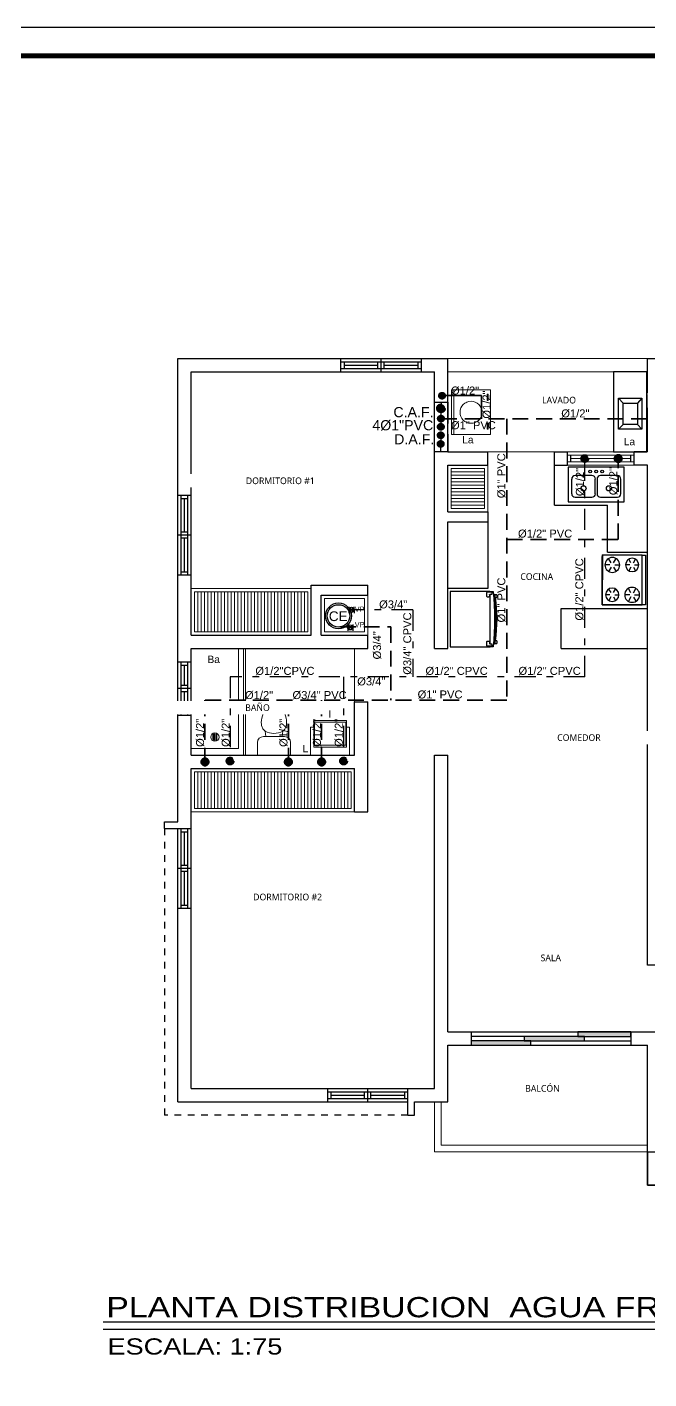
# Model space of a CAD drawing. Header units: feet. Extents: x 1019 to 2236, y -546 to 122.
# Drawn here: x 1086.52 to 1095.86, y -123.26 to -102.98 of the extents above; entities that cross this region are included whole.
import ezdxf

# ---------------------------------------------------------------- set-up
doc = ezdxf.new("R2010")
doc.units = ezdxf.units.FT
doc.header["$LTSCALE"] = 0.05
doc.header["$MEASUREMENT"] = 0
for name, pattern in [('CONTINUA', [0]), ('DASHDOT', [25.4, 12.7, -6.35, 0, -6.35]), ('HIDDEN', [9.525, 6.35, -3.175])]:
    doc.linetypes.add(name, pattern=pattern)
for name, color, linetype, lineweight in [('A-GENM', 8, 'Continuous', 9), ('A-WALL', 7, 'Continuous', 25), ('AGUA POTABLE', 5, 'HIDDEN', 35), ('AGUAFRIA', 5, 'HIDDEN', 30), ('closet', 8, 'Continuous', 5), ('COCINA', 8, 'Continuous', 25), ('FURN', 8, 'Continuous', 9), ('I-FURN', 8, 'Continuous', 0), ('MB', 8, 'Continuous', 20), ('P-SANR-FIXT', 8, 'Continuous', 9)]:
    doc.layers.add(name, color=color, linetype=linetype, lineweight=lineweight)
for name, color, linetype in [('AGUA_CALIENTE', 1, 'DASHDOT'), ('MARCO', 1, 'Continuous'), ('MUEBLES', 8, 'Continuous'), ('PERT-VENT', 8, 'Continuous'), ('PISO', 8, 'Continuous'), ('textos', 7, 'Continuous'), ('TEXXT', 2, 'Continuous'), ('TXT', 2, 'Continuous'), ('VUELO', 8, 'HIDDEN')]:
    doc.layers.add(name, color=color, linetype=linetype)
doc.styles.add('ads', font='trebuc.ttf', dxfattribs={"height": 0.14})
doc.styles.add('DAMIAN', font='arial.ttf', dxfattribs={"height": 0.12})

# ---------------------------------------------------------------- blocks, each defined once
blk = doc.blocks.new('A$C285A50AC')
at = {"layer": 'MUEBLES'}
for p, q in [((0.001, 0.69, -0.889), (0, 0.029, -0.889)), ((0.001, 0.69), (0.001, 0.639)), ((0.763, 0.688), (0.001, 0.69)), ((0.763, 0.688, -0.889), (0.001, 0.69, -0.889)), ((0.001, 0.639), (0.763, 0.637)), ((0.762, 0.028, -0.889), (0.763, 0.688, -0.889)), ((0.763, 0.637), (0.763, 0.688)), ((0, 0.029, -0.889), (0.762, 0.028, -0.889))]:
    blk.add_line(p, q, dxfattribs=at)
at = {"layer": 'MUEBLES', "color": 8}
for p, q in [((0.12, 0.505, 0.003), (0.054, 0.543, 0.003)), ((0.12, 0.467, 0.003), (0.054, 0.429, 0.003)), ((0.153, 0.524, 0.003), (0.153, 0.6, 0.003)), ((0.153, 0.448, 0.003), (0.153, 0.372, 0.003)), ((0.186, 0.505, 0.003), (0.252, 0.543, 0.003)), ((0.186, 0.467, 0.003), (0.252, 0.429, 0.003)), ((0.577, 0.466, 0.003), (0.522, 0.435, 0.003)), ((0.577, 0.504, 0.003), (0.523, 0.536, 0.003)), ((0.61, 0.523, 0.003), (0.611, 0.587, 0.003)), ((0.61, 0.447, 0.003), (0.61, 0.384, 0.003)), ((0.643, 0.504, 0.003), (0.698, 0.536, 0.003)), ((0.643, 0.466, 0.003), (0.698, 0.434, 0.003)), ((0.12, 0.2, 0.003), (0.065, 0.232, 0.003)), ((0.153, 0.219, 0.003), (0.153, 0.283, 0.003)), ((0.186, 0.2, 0.003), (0.241, 0.232, 0.003)), ((0.577, 0.2, 0.003), (0.511, 0.238, 0.003)), ((0.61, 0.219, 0.003), (0.61, 0.295, 0.003)), ((0.643, 0.199, 0.003), (0.709, 0.237, 0.003)), ((0.12, 0.162, 0.003), (0.065, 0.131, 0.003)), ((0.153, 0.143, 0.003), (0.152, 0.08, 0.003)), ((0.186, 0.162, 0.003), (0.241, 0.13, 0.003)), ((0.577, 0.162, 0.003), (0.511, 0.124, 0.003)), ((0.61, 0.142, 0.003), (0.61, 0.066, 0.003)), ((0.643, 0.161, 0.003), (0.709, 0.123, 0.003))]:
    blk.add_line(p, q, dxfattribs=at)
at = {"layer": 'MUEBLES', "extrusion": (-0.001805, -0.999998, 0)}
for p, q in [((0.063, 0.027, -0.622), (0.698, 0.025, -0.622)), ((0.063, 0.027, -0.102), (0.698, 0.025, -0.102))]:
    blk.add_line(p, q, dxfattribs=at)
at = {"layer": 'MUEBLES'}
for centre, radius in [((0.153, 0.486, 0.003), 0.114), ((0.61, 0.485, 0.003), 0.102), ((0.153, 0.181, 0.003), 0.102), ((0.61, 0.181, 0.003), 0.114)]:
    blk.add_circle(centre, radius, dxfattribs=at)
at = {"layer": 'MUEBLES', "color": 8, "extrusion": (-0.001805, -0.999998, 0)}
for centre in [(0.089, -0.038, -0.027), (0.216, -0.038, -0.027), (0.381, -0.038, -0.027), (0.546, -0.038, -0.027), (0.673, -0.038, -0.027)]:
    blk.add_circle(centre, 0.0254, dxfattribs=at)
at = {"layer": 'MUEBLES'}
for points in [[(0, 0.029), (0.001, 0.639), (0.763, 0.637), (0.762, 0.028)], [(0.001, 0.69, 0.254), (0.001, 0.639, 0.254), (0.763, 0.637, 0.254), (0.763, 0.688, 0.254)]]:
    blk.add_3dface(points, dxfattribs=at)
at = {"layer": 'MUEBLES', "color": 8}
for points in [[(0.025, 0.027, -0.076), (0.025, 0.027, -0.533), (0.737, 0.025, -0.533), (0.737, 0.025, -0.076)], [(0.025, 0.027, -0.597), (0.025, 0.027, -0.851), (0.737, 0.025, -0.851), (0.737, 0.025, -0.597)]]:
    blk.add_3dface(points, dxfattribs=at)
blk = doc.blocks.new('A$C007B5363')
at = {"layer": 'COCINA'}
for p, q in [((0, 0.829), (0.594, 0.829)), ((0, 0), (0, 0.829)), ((0.551, 0.816), (0.551, 0.752)), ((0.621, 0.822), (0.557, 0.822)), ((0.594, 0.829), (0.601, 0.829)), ((0.594, 0.822), (0.594, 0.829)), ((0.601, 0.829), (0.601, 0.822)), ((0.645, 0.829), (0.601, 0.829)), ((0.627, 0.791), (0.627, 0.816)), ((0.557, 0.746), (0.582, 0.746)), ((0.589, 0.752), (0.589, 0.778)), ((0.594, 0.045), (0.594, 0.784)), ((0.595, 0.784), (0.621, 0.784)), ((0.601, 0.784), (0.601, 0.044)), ((0.649, 0.778), (0.671, 0.778)), ((0.671, 0.74), (0.651, 0.74)), ((0.654, 0.702), (0.671, 0.702)), ((0.671, 0.778), (0.698, 0.778)), ((0.671, 0.74), (0.671, 0.778)), ((0.671, 0.74), (0.671, 0.778)), ((0.698, 0.74), (0.671, 0.74)), ((0.671, 0.74), (0.671, 0.702)), ((0.671, 0.702), (0.671, 0.74)), ((0.699, 0.74), (0.699, 0.778)), ((0.594, 0), (0, 0)), ((0.551, 0.076), (0.551, 0.013)), ((0.582, 0.083), (0.557, 0.083)), ((0.557, 0.006), (0.621, 0.006)), ((0.589, 0.051), (0.589, 0.076)), ((0.594, 0), (0.594, 0.006)), ((0.594, 0), (0.601, 0)), ((0.621, 0.044), (0.595, 0.044)), ((0.601, 0.006), (0.601, 0)), ((0.601, 0), (0.645, 0)), ((0.627, 0.013), (0.627, 0.038)), ((0.671, 0.051), (0.649, 0.051)), ((0.651, 0.089), (0.671, 0.089)), ((0.671, 0.127), (0.654, 0.127)), ((0.671, 0.127), (0.671, 0.089)), ((0.671, 0.089), (0.671, 0.127)), ((0.671, 0.089), (0.698, 0.089)), ((0.671, 0.051), (0.671, 0.089)), ((0.671, 0.051), (0.671, 0.089)), ((0.698, 0.051), (0.671, 0.051)), ((0.699, 0.051), (0.699, 0.089))]:
    blk.add_line(p, q, dxfattribs=at)
for centre, radius, start, end in [((0.557, 0.816), 0.00635, 90, 180), ((0.621, 0.816), 0.00635, 360, 90), ((-3.851, 0.414), 4.515, 354.7351, 5.2649), ((0.557, 0.752), 0.00635, 180, 270), ((0.582, 0.752), 0.00635, 270, 360), ((0.595, 0.778), 0.00635, 90, 180), ((0.621, 0.791), 0.00635, 270, 360), ((-3.079, 0.414), 3.761, 355.6182, 4.3818), ((-1.675, 0.414), 2.373, 352.1151, 7.8849), ((0.557, 0.076), 0.00635, 90, 180), ((0.557, 0.013), 0.00635, 180, 270), ((0.582, 0.076), 0.00635, 360, 90), ((0.595, 0.051), 0.00635, 180, 270), ((0.621, 0.038), 0.00635, 360, 90), ((0.621, 0.013), 0.00635, 270, 360)]:
    blk.add_arc(centre, radius, start, end, dxfattribs=at)
blk = doc.blocks.new('A$C2C3967B4')
at = {"layer": 'COCINA'}
for p, q in [((0.838, 0.52), (0, 0.52)), ((0, 0.52), (0, 0)), ((0.838, 0), (0.838, 0.52)), ((0.051, 0.342), (0.051, 0.119)), ((0.356, 0.393), (0.102, 0.393)), ((0.406, 0.119), (0.406, 0.342)), ((0.432, 0.342), (0.432, 0.119)), ((0.737, 0.393), (0.483, 0.393)), ((0.787, 0.119), (0.787, 0.342)), ((0.102, 0.068), (0.356, 0.068)), ((0.483, 0.068), (0.737, 0.068)), ((0, 0), (0.838, 0))]:
    blk.add_line(p, q, dxfattribs=at)
for centre, radius in [((0.33, 0.456), 0.0201), ((0.419, 0.456), 0.0201), ((0.508, 0.456), 0.0201), ((0.229, 0.202), 0.0381), ((0.61, 0.202), 0.0381)]:
    blk.add_circle(centre, radius, dxfattribs=at)
for centre, start, end in [((0.102, 0.342), 90, 180), ((0.356, 0.342), 0, 90), ((0.483, 0.342), 90, 180), ((0.737, 0.342), 0, 90), ((0.102, 0.119), 180, 270), ((0.356, 0.119), 270, 0), ((0.483, 0.119), 180, 270), ((0.737, 0.119), 270, 0)]:
    blk.add_arc(centre, 0.0508, start, end, dxfattribs=at)
blk = doc.blocks.new('bath_sink_6127 - bath_sink_6127-V2-Nivel 1')
at = {"layer": 'I-FURN'}
for p, q in [((0.293, 0.297), (-0.127, 0.297)), ((-0.127, 0.297), (-0.127, -0.29)), ((0.395, 0.244), (-0.005, 0.244)), ((-0.005, 0.244), (-0.005, -0.245)), ((0.025, -0.234), (0.025, 0.233)), ((0.025, 0.233), (0.369, 0.233)), ((0.293, 0.244), (0.293, 0.297)), ((0.369, 0.233), (0.369, -0.234)), ((0.395, -0.245), (0.395, 0.244)), ((0.293, -0.29), (-0.127, -0.29)), ((-0.005, -0.245), (0.395, -0.245)), ((0.369, -0.234), (0.025, -0.234)), ((0.293, -0.29), (0.293, -0.245))]:
    blk.add_line(p, q, dxfattribs=at)
blk = doc.blocks.new('Toilet_-_Tank_-_3D_4840 - 17_ High_ Seat Not Visible-536545-Nivel 1')
at = {"layer": 'P-SANR-FIXT'}
for p, q in [((0.248, 0.489), (-0.248, 0.489)), ((-0.248, 0.489), (-0.248, 0.298)), ((0.248, 0.298), (0.248, 0.489)), ((-0.159, 0.21), (-0.123, 0.21)), ((-0.123, 0.21), (-0.132, 0.127)), ((-0.123, 0.21), (0.123, 0.21)), ((0.132, 0.127), (0.123, 0.21)), ((0.123, 0.21), (0.159, 0.21))]:
    blk.add_line(p, q, dxfattribs=at)
for centre, radius, start, end in [((-0.159, 0.298), 0.0889, 180, 270), ((0.159, 0.298), 0.0889, 270, 360), ((-0.023, 0.008), 0.167, 151.0596, 182.709), ((-0.083, 0.041), 0.0995, 119.8981, 151.0596), ((0, -0.104), 0.266, 90.1019, 119.8981), ((0, -0.104), 0.266, 60.1019, 89.8981), ((0.083, 0.041), 0.0995, 28.9404, 60.1019), ((0.023, 0.008), 0.167, 357.291, 28.9404), ((0.25, 0.021), 0.441, 182.709, 218.5058), ((-0.25, 0.021), 0.441, 321.4942, 357.291), ((0.011, -0.169), 0.136, 218.5058, 265.219), ((-0.011, -0.169), 0.136, 274.781, 321.4942)]:
    blk.add_arc(centre, radius, start, end, dxfattribs=at)
blk = doc.blocks.new('A$C3D6C2CD6')
at = {"layer": 'P-SANR-FIXT'}
for p, q in [((0, 1.6), (0.787, 1.6)), ((0, 0.102), (0, 1.6)), ((0.711, 1.6), (0.711, 0.102)), ((0.787, 0), (0.787, 1.6)), ((0.813, 1.6), (0.813, 0)), ((0.324, 0.227), (0.324, 0.317)), ((0.333, 0.317), (0.333, 0.227)), ((0.351, 0.227), (0.351, 0.317)), ((0.36, 0.317), (0.36, 0.227)), ((0.378, 0.227), (0.378, 0.317)), ((0.387, 0.317), (0.387, 0.227)), ((0.711, 0.102), (0, 0.102)), ((0, 0), (0.787, 0)), ((0.124, 0), (0.787, 0)), ((0.813, 0), (0.787, 0)), ((0.813, 0), (0.787, 0))]:
    blk.add_line(p, q, dxfattribs=at)
for centre, radius, start, end in [((0.356, 0.272), 0.0635, 90, 270), ((0.356, 0.272), 0.0635, 90, 270), ((0.328, 0.317), 0.00444, 360, 180), ((0.328, 0.227), 0.00444, 180, 360), ((0.356, 0.317), 0.00444, 360, 180), ((0.356, 0.227), 0.00444, 180, 360), ((0.356, 0.272), 0.0635, 270, 90), ((0.356, 0.272), 0.0635, 270, 90), ((0.383, 0.317), 0.00444, 360, 180), ((0.383, 0.227), 0.00444, 180, 360)]:
    blk.add_arc(centre, radius, start, end, dxfattribs=at)
blk = doc.blocks.new('A$C6DF15AF1')
for points in [[(0, 0), (0.896, 0), (0.896, 0.067), (0, 0.067)], [(0.796, 0.067), (1.703, 0.067), (1.703, 0.133), (0.796, 0.133)], [(1.603, 0.133), (2.4, 0.133), (2.4, 0.2), (1.603, 0.2)]]:
    blk.add_hatch(color=256).paths.add_polyline_path(points)
at = {"layer": 'PERT-VENT', "extrusion": (-6.28888e-16, -1.94037e-15, -1)}
for points in [[(0, 0), (-0.896, 0), (-0.896, 0.067), (0, 0.067)], [(-0.796, 0.067), (-1.703, 0.067), (-1.703, 0.133), (-0.796, 0.133)], [(-1.603, 0.133), (-2.4, 0.133), (-2.4, 0.2), (-1.603, 0.2)]]:
    blk.add_lwpolyline(points, close=True, dxfattribs=at)
at = {"layer": 'PISO'}
for p, q in [((0, 0.2), (2.4, 0.2)), ((0, 0), (2.4, 0))]:
    blk.add_line(p, q, dxfattribs=at)
at = {"layer": 'PISO', "extrusion": (-6.28888e-16, -1.94037e-15, -1)}
for p, q in [((0.796, 0.133), (0, 0.133)), ((1.703, 0.067), (2.4, 0.067))]:
    blk.add_line(p, q, dxfattribs=at)
blk = doc.blocks.new('A$C01EB0BB3')
at = {"layer": 'FURN'}
for p, q in [((0, 0, 224.56), (0, 0.61, 224.56)), ((0, 0.61, 224.56), (0.533, 0.61, 224.56)), ((0.503, 0.61, 224.56), (0.503, 0, 224.56)), ((0.533, 0.61, 224.56), (0.533, 0, 224.56)), ((0.533, 0, 224.56), (0, 0, 224.56))]:
    blk.add_line(p, q, dxfattribs=at)
at = {"layer": 'FURN', "ltscale": 0.02, "elevation": 224.56}
for points in [[(0.047, 0.536), (0.047, 0.45), (0.032, 0.45), (0.032, 0.536)], [(0.047, 0.143), (0.047, 0.057), (0.032, 0.057), (0.032, 0.143)]]:
    blk.add_lwpolyline(points, close=True, dxfattribs=at)
at = {"layer": 'FURN', "ltscale": 0.02}
blk.add_circle((0.267, 0.305, 224.56), 0.15, dxfattribs=at)
blk = doc.blocks.new('A$C153C7E87')
at = {"layer": 'COCINA'}
for p, q in [((0.076, 0.804), (0.143, 0.731)), ((0.427, 0.804), (0.36, 0.731)), ((0.143, 0.411), (0.076, 0.339)), ((0.36, 0.411), (0.427, 0.339))]:
    blk.add_line(p, q, dxfattribs=at)
at = {"layer": 'COCINA', "extrusion": (1.60732e-15, -2.48059e-15, -1)}
for points in [[(-0.502, 1.2), (0, 1.2), (0, 0), (-0.502, 0)], [(-0.427, 0.339), (-0.076, 0.339), (-0.076, 0.804), (-0.427, 0.804)], [(-0.36, 0.411), (-0.143, 0.411), (-0.143, 0.731), (-0.36, 0.731)]]:
    blk.add_lwpolyline(points, close=True, dxfattribs=at)
blk = doc.blocks.new('A$C72735B25')
at = {"layer": 'PERT-VENT', "extrusion": (-1.27878e-17, -1.31713e-15, -1)}
for p, q in [((0, 0), (0, 1.203)), ((0.05, 0), (0.05, 1.203)), ((0.1, 0.648), (0.1, 1.149)), ((0.15, 0), (0.15, 1.203)), ((0.2, 0), (0.2, 1.203)), ((0.15, 0.648), (0.05, 0.648)), ((0.2, 0.602), (0, 0.602)), ((0.15, 0.555), (0.05, 0.555)), ((0.1, 0.05), (0.1, 0.555)), ((0.05, 0.05), (0.15, 0.05))]:
    blk.add_line(p, q, dxfattribs=at)
at = {"layer": 'PERT-VENT', "extrusion": (-1.27878e-17, 1.31713e-15, -1)}
blk.add_line((0.05, 1.153), (0.15, 1.153), dxfattribs=at)

msp = doc.modelspace()

# ---------------------------------------------------------------- hatches: boundary and pattern name
at = {"layer": 'AGUA POTABLE', "ltscale": 3}
h = msp.add_hatch(color=256, dxfattribs=at)
h.dxf.hatch_style = 1
edge = h.paths.add_edge_path()
edge.add_arc((1092.751, -108.512), 0.0498, -83.357, 276.643)
h = msp.add_hatch(color=256, dxfattribs=at)
h.dxf.hatch_style = 1
edge = h.paths.add_edge_path()
edge.add_arc((1092.735, -108.701), 0.0642, -83.357, 276.643)
h = msp.add_hatch(color=256, dxfattribs=at)
h.dxf.hatch_style = 1
edge = h.paths.add_edge_path()
edge.add_arc((1092.734, -108.855), 0.0498, -83.357, 276.643)
h = msp.add_hatch(color=256, dxfattribs=at)
h.dxf.hatch_style = 1
edge = h.paths.add_edge_path()
edge.add_arc((1092.731, -109.105), 0.0498, -83.357, 276.643)
h = msp.add_hatch(color=256, dxfattribs=at)
h.dxf.hatch_style = 1
edge = h.paths.add_edge_path()
edge.add_arc((1092.732, -108.978), 0.0498, -83.357, 276.643)
h = msp.add_hatch(color=256, dxfattribs=at)
h.dxf.hatch_style = 1
edge = h.paths.add_edge_path()
edge.add_arc((1092.73, -109.235), 0.0498, -83.357, 276.643)
h = msp.add_hatch(color=256, dxfattribs=at)
h.dxf.hatch_style = 1
edge = h.paths.add_edge_path()
edge.add_arc((1095.394, -109.454), 0.0576, 0, 360)
h = msp.add_hatch(color=256, dxfattribs=at)
h.dxf.hatch_style = 1
edge = h.paths.add_edge_path()
edge.add_arc((1089.193, -114.005), 0.0576, 0, 360)
h = msp.add_hatch(color=256, dxfattribs=at)
h.dxf.hatch_style = 1
edge = h.paths.add_edge_path()
edge.add_arc((1090.444, -114.005), 0.0576, 0, 360)
h = msp.add_hatch(color=256, dxfattribs=at)
h.dxf.hatch_style = 1
edge = h.paths.add_edge_path()
edge.add_arc((1090.943, -114.005), 0.0576, 0, 360)
at = {"layer": 'AGUA_CALIENTE', "ltscale": 0.5}
h = msp.add_hatch(color=256, dxfattribs=at)
h.dxf.hatch_style = 1
edge = h.paths.add_edge_path()
edge.add_arc((1094.893, -109.454), 0.0576, 0, 360)
h = msp.add_hatch(color=256, dxfattribs=at)
h.dxf.hatch_style = 1
edge = h.paths.add_edge_path()
edge.add_arc((1089.57, -113.991), 0.0576, 0, 360)
h = msp.add_hatch(color=256, dxfattribs=at)
h.dxf.hatch_style = 1
edge = h.paths.add_edge_path()
edge.add_arc((1091.274, -113.991), 0.0576, 0, 360)
at = {"layer": 'closet'}
h = msp.add_hatch(dxfattribs=at)
h.set_pattern_fill('ANSI31', color=256, scale=0.4, angle=315, style=0)
h.set_pattern_definition([(0, (1092.886287, -110.20415), (2e-17, 0.05), [])])
h.paths.add_polyline_path([(1092.886, -110.204), (1093.386, -110.204), (1093.386, -109.604), (1092.886, -109.604)])
h = msp.add_hatch(dxfattribs=at)
h.set_pattern_fill('ANSI31', color=256, scale=0.4, angle=45, style=0)
h.set_pattern_definition([(90, (1089.036287, -114.75415), (-0.05, 7e-18), [])])
h.paths.add_polyline_path([(1089.036, -112.054), (1090.736, -112.054), (1090.736, -111.454), (1089.036, -111.454)])
h = msp.add_hatch(dxfattribs=at)
h.set_pattern_fill('ANSI31', color=256, scale=0.4, angle=45, style=0)
h.set_pattern_definition([(90, (1089.036287, -114.70415), (-0.05, 7e-18), [])])
h.paths.add_polyline_path([(1089.036, -114.704), (1091.386, -114.704), (1091.386, -114.154), (1089.036, -114.154)])
at = {"layer": 'TEXXT'}
h = msp.add_hatch(color=256, dxfattribs=at)
h.dxf.hatch_style = 1
h.paths.add_polyline_path([(1091.392, -111.722), (1091.365, -111.695, 0.198912), (1091.354, -111.722, 0.198912), (1091.365, -111.749)])
h = msp.add_hatch(color=256, dxfattribs=at)
h.dxf.hatch_style = 1
h.paths.add_polyline_path([(1091.419, -111.695), (1091.392, -111.722), (1091.419, -111.749, 0.198912), (1091.43, -111.722, 0.198912)])
h = msp.add_hatch(color=256, dxfattribs=at)
h.dxf.hatch_style = 1
h.paths.add_polyline_path([(1091.374, -111.987), (1091.348, -111.96, 0.198912), (1091.337, -111.987, 0.198912), (1091.348, -112.014)])
h = msp.add_hatch(color=256, dxfattribs=at)
h.dxf.hatch_style = 1
h.paths.add_polyline_path([(1091.401, -111.96), (1091.374, -111.987), (1091.401, -112.014, 0.198912), (1091.412, -111.987, 0.198912)])

# ---------------------------------------------------------------- linework, layer by layer
at = {"layer": 'A-GENM'}
for p, q in [((1092.836, -107.954), (1095.836, -107.954)), ((1092.836, -108.154), (1095.836, -108.154)), ((1092.636, -119.854), (1092.636, -119.104)), ((1092.736, -119.754), (1092.736, -119.104)), ((1095.836, -119.754), (1092.736, -119.754)), ((1095.836, -119.854), (1092.636, -119.854))]:
    msp.add_line(p, q, dxfattribs=at)
at = {"layer": 'A-WALL'}
for p, q in [((1088.786, -107.954), (1091.233, -107.954)), ((1088.786, -110.001), (1088.786, -107.954)), ((1088.786, -107.954), (1091.233, -107.954)), ((1092.436, -107.954), (1092.836, -107.954)), ((1092.836, -109.354), (1092.836, -107.954)), ((1095.836, -109.354), (1095.836, -107.954)), ((1095.836, -107.954), (1096.036, -107.954)), ((1088.986, -110.001), (1088.986, -108.154)), ((1088.986, -108.154), (1091.233, -108.154)), ((1092.436, -108.154), (1092.636, -108.154)), ((1092.636, -112.304), (1092.636, -108.154)), ((1092.836, -109.354), (1093.436, -109.354)), ((1093.436, -109.554), (1093.436, -109.354)), ((1094.436, -109.554), (1094.436, -109.354)), ((1094.436, -109.354), (1094.636, -109.354)), ((1094.636, -109.554), (1094.636, -109.354)), ((1095.636, -109.554), (1095.636, -109.354)), ((1095.836, -109.354), (1095.636, -109.354)), ((1092.836, -109.554), (1093.436, -109.554)), ((1092.836, -110.254), (1092.836, -109.554)), ((1094.436, -109.554), (1094.636, -109.554)), ((1095.836, -109.554), (1095.636, -109.554)), ((1095.836, -117.054), (1095.836, -109.554)), ((1092.836, -110.254), (1093.436, -110.254)), ((1093.436, -110.254), (1093.436, -110.404)), ((1092.836, -110.404), (1093.436, -110.404)), ((1088.786, -112.503), (1088.786, -111.204)), ((1088.986, -112.104), (1088.986, -111.204)), ((1090.786, -112.104), (1090.786, -111.354)), ((1090.786, -111.354), (1091.636, -111.354)), ((1090.936, -112.104), (1090.936, -111.504)), ((1090.936, -111.504), (1091.636, -111.504)), ((1091.636, -111.504), (1091.636, -111.354)), ((1088.986, -112.104), (1090.786, -112.104)), ((1090.936, -112.104), (1091.636, -112.104)), ((1091.636, -112.304), (1091.636, -112.104)), ((1088.986, -112.503), (1088.986, -112.304)), ((1088.986, -112.304), (1091.636, -112.304)), ((1092.636, -112.304), (1092.836, -112.304)), ((1091.436, -113.904), (1091.436, -113.104)), ((1091.436, -113.104), (1091.636, -113.104)), ((1091.636, -114.754), (1091.636, -113.104)), ((1088.786, -114.901), (1088.786, -113.306)), ((1088.986, -113.904), (1088.986, -113.306)), ((1088.986, -113.904), (1091.436, -113.904)), ((1092.636, -118.904), (1092.636, -113.904)), ((1092.636, -113.904), (1092.836, -113.904)), ((1092.836, -118.054), (1092.836, -113.904)), ((1088.986, -115.001), (1088.986, -114.104)), ((1088.986, -114.104), (1091.436, -114.104)), ((1091.436, -114.754), (1091.436, -114.104)), ((1091.436, -114.754), (1091.636, -114.754)), ((1088.586, -115.001), (1088.586, -114.901)), ((1088.786, -119.104), (1088.786, -116.204)), ((1088.986, -118.904), (1088.986, -116.204)), ((1096.036, -117.054), (1095.836, -117.054)), ((1092.836, -118.054), (1093.186, -118.054)), ((1093.186, -118.054), (1093.186, -118.254)), ((1095.586, -118.054), (1096.036, -118.054)), ((1095.586, -118.054), (1095.586, -118.254)), ((1092.836, -119.104), (1092.836, -118.254)), ((1092.836, -118.254), (1093.186, -118.254)), ((1095.586, -118.254), (1095.836, -118.254)), ((1095.836, -119.854), (1095.836, -118.254)), ((1088.986, -118.904), (1091.033, -118.904)), ((1092.236, -118.904), (1092.636, -118.904)), ((1088.786, -119.104), (1091.033, -119.104)), ((1092.336, -119.104), (1092.836, -119.104)), ((1092.236, -119.304), (1092.336, -119.304)), ((1095.836, -119.854), (1096.336, -119.854))]:
    msp.add_line(p, q, dxfattribs=at)
at = {"layer": 'A-WALL', "extrusion": (-6.28888e-16, -1.94037e-15, -1)}
for p, q in [((1091.233, -108.154), (1091.233, -107.954)), ((1092.436, -107.954), (1092.436, -108.154))]:
    msp.add_line(p, q, dxfattribs=at)
at = {"layer": 'A-WALL', "extrusion": (-1.27878e-17, -1.31713e-15, -1)}
for p, q in [((1088.786, -110.001), (1088.986, -110.001)), ((1088.986, -111.204), (1088.786, -111.204)), ((1088.786, -112.503), (1088.986, -112.503)), ((1088.986, -113.306), (1088.786, -113.306)), ((1088.586, -114.901), (1088.786, -114.901)), ((1088.586, -115.001), (1088.986, -115.001))]:
    msp.add_line(p, q, dxfattribs=at)
at = {"layer": 'A-WALL', "extrusion": (-6.28888e-16, -1.93323e-15, -1)}
for p, q in [((1091.033, -118.904), (1091.033, -119.104)), ((1092.236, -119.304), (1092.236, -118.904)), ((1092.336, -119.304), (1092.336, -119.104))]:
    msp.add_line(p, q, dxfattribs=at)
at = {"layer": 'AGUA POTABLE', "ltscale": 0.75}
for p, q in [((1092.734, -108.856), (1095.953, -108.856)), ((1095.394, -110.669), (1095.394, -109.454)), ((1093.721, -110.669), (1095.394, -110.669)), ((1091.218, -111.98), (1091.98, -111.98)), ((1091.98, -111.98), (1091.98, -113.078)), ((1093.721, -113.078), (1089.193, -113.078)), ((1089.193, -113.078), (1089.193, -114.005)), ((1090.444, -113.078), (1090.444, -114.005)), ((1090.943, -113.078), (1090.943, -114.005))]:
    msp.add_line(p, q, dxfattribs=at)
at = {"layer": 'AGUA POTABLE', "ltscale": 3}
for centre in [(1095.394, -109.454), (1089.193, -114.005), (1090.444, -114.005), (1090.943, -114.005)]:
    msp.add_circle(centre, 0.0576, dxfattribs=at)
at = {"layer": 'AGUA_CALIENTE', "ltscale": 0.5}
for p, q in [((1092.311, -111.722), (1091.335, -111.722)), ((1092.311, -111.722), (1092.311, -112.729)), ((1094.893, -112.729), (1089.57, -112.729))]:
    msp.add_line(p, q, dxfattribs=at)
for centre in [(1094.893, -109.454), (1089.57, -113.991), (1091.274, -113.991)]:
    msp.add_circle(centre, 0.0576, dxfattribs=at)
at = {"layer": 'AGUAFRIA'}
msp.add_line((1092.736, -108.61), (1092.729, -109.354), dxfattribs=at)
msp.add_lwpolyline([(1092.836, -108.61), (1092.836, -109.354), (1092.636, -109.354), (1092.636, -108.61)], close=True, dxfattribs=at)
for centre, radius in [((1092.751, -108.512), 0.0498), ((1092.735, -108.701), 0.0642), ((1092.734, -108.855), 0.0498), ((1092.731, -109.105), 0.0498), ((1092.732, -108.978), 0.0498), ((1092.73, -109.235), 0.0498)]:
    msp.add_circle(centre, radius, dxfattribs=at)
at = {"layer": 'AGUAFRIA', "color": 3, "linetype": 'CONTINUA'}
for radius in [0.194, 0.168]:
    msp.add_circle((1091.197, -111.814), radius, dxfattribs=at)
at = {"layer": 'closet'}
for p, q in [((1093.436, -109.354), (1094.436, -109.354)), ((1093.436, -109.554), (1093.436, -110.254)), ((1088.986, -111.404), (1090.786, -111.404)), ((1091.636, -112.104), (1091.636, -111.504)), ((1091.436, -113.104), (1091.436, -112.304)), ((1088.986, -114.754), (1091.436, -114.754))]:
    msp.add_line(p, q, dxfattribs=at)
for points in [[(1092.886, -110.204), (1093.386, -110.204), (1093.386, -109.604), (1092.886, -109.604)], [(1089.036, -112.054), (1090.736, -112.054), (1090.736, -111.454), (1089.036, -111.454)], [(1090.986, -112.054), (1091.586, -112.054), (1091.586, -111.554), (1090.986, -111.554)], [(1089.036, -114.704), (1091.386, -114.704), (1091.386, -114.154), (1089.036, -114.154)]]:
    msp.add_lwpolyline(points, close=True, dxfattribs=at)
at = {"layer": 'COCINA'}
for p, q in [((1094.436, -110.154), (1094.436, -109.554)), ((1094.436, -110.154), (1095.236, -110.154)), ((1095.236, -110.858), (1095.236, -110.154)), ((1095.236, -110.858), (1095.836, -110.858)), ((1094.536, -112.304), (1094.536, -111.704)), ((1094.536, -111.704), (1095.836, -111.704)), ((1094.536, -112.304), (1095.836, -112.304))]:
    msp.add_line(p, q, dxfattribs=at)
at = {"layer": 'MB', "lineweight": 35, "extrusion": (-2.36783e-12, 8.94772e-16, -1)}
for q in [(1095.836, -119.854), (1098.836, -120.354)]:
    msp.add_line((1095.836, -120.354), q, dxfattribs=at)
at = {"layer": 'PERT-VENT', "lineweight": 15}
for p, q in [((1094.636, -109.354), (1095.636, -109.354)), ((1094.636, -109.404), (1095.636, -109.404)), ((1094.636, -109.504), (1095.636, -109.504)), ((1094.686, -109.454), (1095.586, -109.454)), ((1094.636, -109.554), (1095.636, -109.554))]:
    msp.add_line(p, q, dxfattribs=at)
at = {"layer": 'PERT-VENT'}
for p, q in [((1094.686, -109.504), (1094.686, -109.404)), ((1095.586, -109.504), (1095.586, -109.404))]:
    msp.add_line(p, q, dxfattribs=at)
at = {"layer": 'PERT-VENT', "extrusion": (-1.27878e-17, -1.31713e-15, -1)}
for p, q in [((1088.786, -113.306), (1088.786, -112.503)), ((1088.836, -113.306), (1088.836, -112.503)), ((1088.936, -113.306), (1088.936, -112.503)), ((1088.986, -113.306), (1088.986, -112.503)), ((1088.886, -112.857), (1088.886, -112.556)), ((1088.986, -112.904), (1088.786, -112.904)), ((1088.936, -112.857), (1088.836, -112.857)), ((1088.936, -112.951), (1088.836, -112.951)), ((1088.886, -113.256), (1088.886, -112.951)), ((1088.836, -113.256), (1088.936, -113.256))]:
    msp.add_line(p, q, dxfattribs=at)
at = {"layer": 'PERT-VENT', "extrusion": (-1.27878e-17, 1.31713e-15, -1)}
msp.add_line((1088.836, -112.552), (1088.936, -112.552), dxfattribs=at)
at = {"layer": 'TEXXT'}
for p, q in [((1091.353, -111.677), (1091.354, -111.775)), ((1091.365, -111.695), (1091.419, -111.749)), ((1091.365, -111.749), (1091.419, -111.695)), ((1091.429, -111.677), (1091.43, -111.775)), ((1091.336, -111.942), (1091.337, -112.039)), ((1091.348, -111.96), (1091.401, -112.014)), ((1091.348, -112.014), (1091.401, -111.96)), ((1091.411, -111.942), (1091.412, -112.039))]:
    msp.add_line(p, q, dxfattribs=at)
at = {"layer": 'TEXXT', "color": 4}
msp.add_line((1087.667, -122.404), (1106.478, -122.404), dxfattribs=at)
at = {"layer": 'TEXXT', "color": 3}
msp.add_line((1087.667, -122.513), (1106.601, -122.513), dxfattribs=at)
at = {"layer": 'TEXXT'}
for centre in [(1091.392, -111.722), (1091.374, -111.987)]:
    msp.add_circle(centre, 0.0379, dxfattribs=at)
at = {"layer": 'VUELO', "ltscale": 0.02}
for p in [(1088.586, -115.001), (1092.236, -119.304)]:
    msp.add_line(p, (1088.586, -119.304), dxfattribs=at)

# ---------------------------------------------------------------- block references
at = {"rotation": 270}
for p in [(1091.233, -107.954), (1091.033, -118.904)]:
    msp.add_blockref('A$C72735B25', p, dxfattribs=at)
at = {"extrusion": (3.56775e-15, 5.02252e-16, -1), "xscale": -1}
msp.add_blockref('A$C2C3967B4', (-1094.645, -110.103), dxfattribs=at)
for name, p in [('A$C72735B25', (1088.786, -111.204)), ('A$C3D6C2CD6', (1088.986, -113.904)), ('A$C6DF15AF1', (1093.186, -118.254))]:
    msp.add_blockref(name, p)
at = {"layer": 'COCINA', "extrusion": (-1.63751e-15, -2.48074e-15, -1), "rotation": 180.0000000000032}
msp.add_blockref('A$C007B5363', (-1092.873, -111.448), dxfattribs=at)
at = {"layer": 'I-FURN', "rotation": 90}
msp.add_blockref('bath_sink_6127 - bath_sink_6127-V2-Nivel 1', (1091.071, -113.777), dxfattribs=at)
at = {"layer": 'P-SANR-FIXT', "rotation": 179.9999999999976}
msp.add_blockref('Toilet_-_Tank_-_3D_4840 - 17_ High_ Seat Not Visible-536545-Nivel 1', (1090.228, -113.415), dxfattribs=at)

# ---------------------------------------------------------------- texts
at = {"layer": 'textos', "color": 7, "style": 'DAMIAN', "width": 1.2}
for s, height, p in [('PLANTA DISTRIBUCION  AGUA FRIA Y CALIENTE DE 2DO NIVEL, BLOQUE A', 0.30347, (1087.711, -122.335)), (' ESCALA: 1:75', 0.24277, (1087.617, -122.894))]:
    msp.add_text(s, height=height, dxfattribs=at).set_placement(p)
at = {"layer": 'TEXXT', "style": 'DAMIAN'}
for s, insert, char_height, width, attachment_point in [('\\A1;C.A.F.{\\fArial|b0|i0|c186|p34; }', (1092.322, -108.759), 0.1521, 3.06735, 5), ('\\A1;4{\\fArial|b0|i0|c238|p34;%%C}1{\\fArial|b0|i0|c238|p34;"PVC } {\\fArial|b0|i0|c186|p34; }', (1092.162, -108.957), 0.1521, 3.06735, 5), ('\\A1;{\\fArial|b0|i0|c238|p34;%%C}1{\\fArial|b0|i0|c238|p34;"} PVC', (1093.559, -108.894), 0.12, 2.904, 3), ('\\A1;D.A.F.{\\fArial|b0|i0|c186|p34; }', (1092.333, -109.165), 0.1521, 3.06735, 5), (' La', (1093.01, -109.117), 0.11, 2.904, 1), (' La', (1095.435, -109.145), 0.11, 2.904, 1), ('\\A1;{\\fArial|b0|i0|c238|p34;%%C}1/2{\\fArial|b0|i0|c238|p34;"} PVC', (1094.705, -110.52), 0.12, 2.904, 3), ('VP', (1091.44, -111.674), 0.0786, 1.21968, 1), ('\\A1;{\\fArial|b0|i0|c238|p34;%%C}3/4{\\fArial|b0|i0|c238|p34;"}  ', (1092.229, -111.582), 0.12, 2.904, 3), ('CE', (1091.051, -111.746), 0.146, 2.26512, 1), ('VP', (1091.44, -111.905), 0.0786, 1.21968, 1), (' Ba', (1089.187, -112.411), 0.11, 2.904, 1), ('\\A1;{\\fArial|b0|i0|c238|p34;%%C}1/2{\\fArial|b0|i0|c238|p34;"}CPVC  ', (1090.837, -112.579), 0.12, 2.904, 3), ('\\A1;{\\fArial|b0|i0|c238|p34;%%C}3/4{\\fArial|b0|i0|c238|p34;"}  ', (1091.9, -112.737), 0.12, 2.904, 3), ('\\A1;{\\fArial|b0|i0|c238|p34;%%C}1/2{\\fArial|b0|i0|c238|p34;"} CPVC', (1093.437, -112.579), 0.12, 2.904, 3), ('\\A1;{\\fArial|b0|i0|c238|p34;%%C}1/2{\\fArial|b0|i0|c238|p34;"} CPVC', (1094.833, -112.579), 0.12, 2.904, 3), ('\\A1;{\\fArial|b0|i0|c238|p34;%%C}1{\\fArial|b0|i0|c238|p34;"} PVC', (1093.058, -112.933), 0.12, 2.904, 3), (' L', (1090.614, -113.75), 0.11, 2.904, 1)]:
    msp.add_mtext(s, dxfattribs=dict(at, insert=insert, char_height=char_height, width=width, attachment_point=attachment_point))
at = {"layer": 'TEXXT', "char_height": 0.12, "width": 2.904, "rotation": 90, "style": 'DAMIAN'}
for s, insert, attachment_point in [('\\A1;{\\fArial|b0|i0|c238|p34;%%C}1{\\fArial|b0|i0|c238|p34;"} PVC', (1093.58, -109.375), 3), ('\\A1;{\\fArial|b0|i0|c238|p34;%%C}1/2{\\fArial|b0|i0|c238|p34;"}  ', (1094.884, -109.595), 9), ('\\A1;{\\fArial|b0|i0|c238|p34;%%C}1/2{\\fArial|b0|i0|c238|p34;"}  ', (1095.385, -109.581), 9), ('\\A1;{\\fArial|b0|i0|c238|p34;%%C}3/4{\\fArial|b0|i0|c238|p34;"} CPVC', (1092.169, -111.762), 3), ('\\A1;{\\fArial|b0|i0|c238|p34;%%C}3/4{\\fArial|b0|i0|c238|p34;"}  ', (1091.715, -112.045), 3)]:
    msp.add_mtext(s, dxfattribs=dict(at, insert=insert, attachment_point=attachment_point))
at = {"layer": 'TXT', "insert": (1094.172, -111.175), "char_height": 0.1, "width": 2.688, "attachment_point": 2, "style": 'ads', "bg_fill": 2}
msp.add_mtext('COCINA', dxfattribs=at)
at = {"layer": 'TXT', "char_height": 0.1, "width": 2.688, "attachment_point": 2, "style": 'ads'}
for s, insert in [('SALA', (1094.383, -116.894)), ('BALCÓN', (1094.258, -118.852))]:
    msp.add_mtext(s, dxfattribs=dict(at, insert=insert))

# ---------------------------------------------------------------- next in the draw order: linework, layer by layer
at = {"layer": 'A-WALL'}
msp.add_line((1092.836, -112.304), (1092.836, -110.404), dxfattribs=at)
at = {"layer": 'AGUA POTABLE', "ltscale": 0.75}
msp.add_line((1093.721, -108.856), (1093.721, -113.078), dxfattribs=at)
at = {"layer": 'AGUA_CALIENTE', "ltscale": 0.5}
msp.add_line((1094.893, -112.729), (1094.893, -109.454), dxfattribs=at)
at = {"layer": 'COCINA'}
for p, q in [((1093.436, -110.404), (1093.436, -111.404)), ((1093.436, -111.404), (1092.836, -111.404))]:
    msp.add_line(p, q, dxfattribs=at)

# ---------------------------------------------------------------- next in the draw order: block references
at = {"extrusion": (-1.65786e-15, -2.47805e-15, -1), "xscale": 0.9799999999999969, "yscale": 0.9799999999999969, "zscale": 0.9799999999999969, "rotation": 90.19245019381091}
msp.add_blockref('A$C285A50AC', (-1095.127, -111.647), dxfattribs=at)

# ---------------------------------------------------------------- next in the draw order: texts
at = {"layer": 'TEXXT', "char_height": 0.12, "width": 2.904, "attachment_point": 3, "rotation": 90, "style": 'DAMIAN'}
for s, insert in [('\\A1;{\\fArial|b0|i0|c238|p34;%%C}1/2{\\fArial|b0|i0|c238|p34;"} CPVC', (1094.751, -110.95)), ('\\A1;{\\fArial|b0|i0|c238|p34;%%C}1{\\fArial|b0|i0|c238|p34;"} PVC', (1093.58, -111.239))]:
    msp.add_mtext(s, dxfattribs=dict(at, insert=insert))
at = {"layer": 'TXT', "char_height": 0.1, "width": 2.688, "attachment_point": 2, "style": 'ads', "bg_fill": 2}
for s, insert in [('LAVADO', (1094.506, -108.528)), ('DORMITORIO #1', (1090.323, -109.738)), ('COMEDOR', (1094.805, -113.59)), ('DORMITORIO #2', (1090.433, -115.981))]:
    msp.add_mtext(s, dxfattribs=dict(at, insert=insert))

# ---------------------------------------------------------------- next in the draw order: linework, layer by layer
at = {"layer": 'A-WALL', "extrusion": (-1.27878e-17, -1.31713e-15, -1)}
msp.add_line((1088.986, -116.204), (1088.786, -116.204), dxfattribs=at)
at = {"layer": 'AGUA POTABLE', "ltscale": 3}
for p, q in [((1092.751, -108.51), (1093.342, -108.51)), ((1093.342, -108.51), (1093.342, -108.856))]:
    msp.add_line(p, q, dxfattribs=at)

# ---------------------------------------------------------------- next in the draw order: block references
at = {"xscale": 1.099999999999994, "yscale": 1.099999999999994, "zscale": 1.099999999999994, "rotation": 180}
msp.add_blockref('A$C01EB0BB3', (1093.479, -108.424), dxfattribs=at)
msp.add_blockref('A$C72735B25', (1088.786, -116.204))

# ---------------------------------------------------------------- next in the draw order: texts
at = {"layer": 'TEXXT', "char_height": 0.12, "width": 2.904, "attachment_point": 1, "style": 'DAMIAN'}
for insert in [(1092.885, -108.374), (1094.54, -108.717)]:
    msp.add_mtext('\\A1;{\\fArial|b0|i0|c238|p34;%%C}1/2{\\fArial|b0|i0|c238|p34;"}  ', dxfattribs=dict(at, insert=insert))
at = {"layer": 'TEXXT', "insert": (1093.36, -108.856, 224.56), "char_height": 0.12, "width": 2.904, "attachment_point": 1, "rotation": 90, "style": 'DAMIAN'}
msp.add_mtext('\\A1;{\\fArial|b0|i0|c238|p34;%%C}1/2{\\fArial|b0|i0|c238|p34;"}  ', dxfattribs=at)
at = {"layer": 'TXT', "insert": (1097.227, -108.542), "char_height": 0.1, "width": 2.688, "attachment_point": 2, "style": 'ads', "bg_fill": 2}
msp.add_mtext('LAVADO', dxfattribs=at)

# ---------------------------------------------------------------- next in the draw order: linework, layer by layer
at = {"layer": 'MARCO'}
msp.add_lwpolyline([(1054.272, -102.982), (1118.772, -102.982), (1118.772, -144.982), (1054.272, -144.982)], close=True, dxfattribs=at)
at = {"layer": 'MARCO', "const_width": 0.075}
msp.add_lwpolyline([(1111.6, -103.416), (1054.706, -103.416), (1054.706, -144.548), (1111.6, -144.548)], close=True, dxfattribs=at)

# ---------------------------------------------------------------- next in the draw order: block references
at = {"layer": 'FURN'}
msp.add_blockref('A$C153C7E87', (1095.324, -109.354), dxfattribs=at)

# ---------------------------------------------------------------- next in the draw order: texts
at = {"layer": 'TXT', "insert": (1089.981, -113.141), "char_height": 0.1, "width": 2.688, "attachment_point": 2, "style": 'ads', "bg_fill": 2}
msp.add_mtext('BAÑO', dxfattribs=at)

# ---------------------------------------------------------------- next in the draw order: linework, layer by layer
at = {"layer": 'AGUA_CALIENTE', "ltscale": 0.5}
for p, q in [((1089.57, -112.729), (1089.57, -113.991)), ((1091.274, -112.729), (1091.274, -113.991))]:
    msp.add_line(p, q, dxfattribs=at)

# ---------------------------------------------------------------- next in the draw order: texts
at = {"layer": 'TEXXT', "width": 2.904, "style": 'DAMIAN'}
for s, insert, char_height, attachment_point in [('\\A1;{\\fArial|b0|i0|c238|p34;%%C}1/2{\\fArial|b0|i0|c238|p34;"}  ', (1090.216, -112.942), 0.12, 3), ('\\A1;{\\fArial|b0|i0|c238|p34;%%C}3/4{\\fArial|b0|i0|c238|p34;"} PVC', (1091.32, -112.942), 0.12, 3), (' I', (1091.003, -113.229), 0.11, 1)]:
    msp.add_mtext(s, dxfattribs=dict(at, insert=insert, char_height=char_height, attachment_point=attachment_point))
at = {"layer": 'TEXXT', "char_height": 0.12, "width": 2.904, "attachment_point": 9, "rotation": 90, "style": 'DAMIAN'}
for insert in [(1089.183, -113.357), (1089.568, -113.357), (1090.435, -113.357), (1090.937, -113.357), (1091.265, -113.357)]:
    msp.add_mtext('\\A1;{\\fArial|b0|i0|c238|p34;%%C}1/2{\\fArial|b0|i0|c238|p34;"}  ', dxfattribs=dict(at, insert=insert))

doc.saveas('drawing.dxf')
